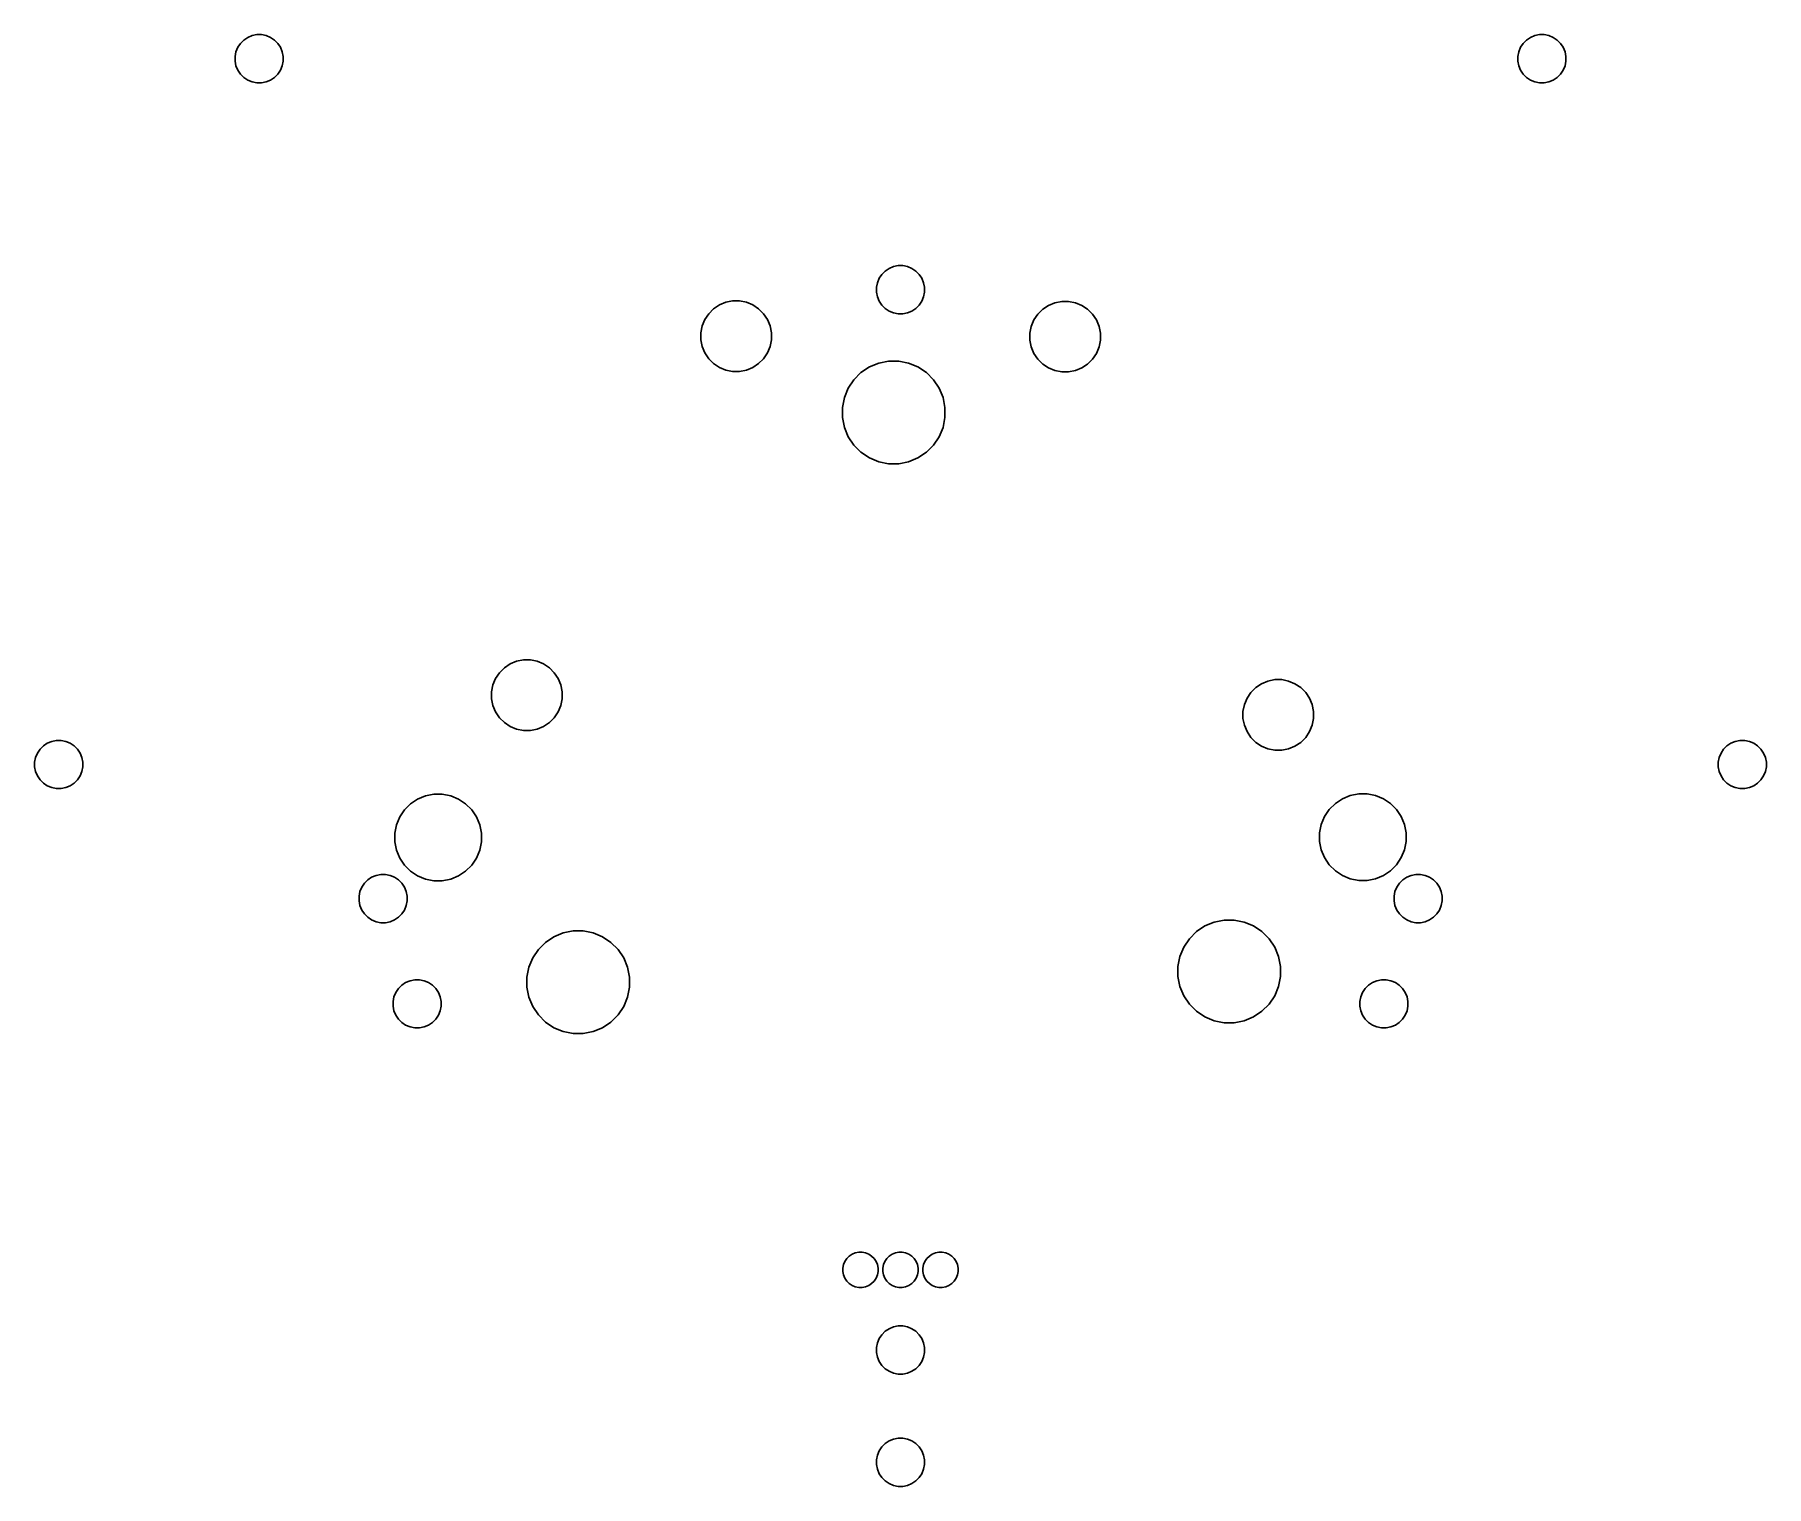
# Model space of a CAD drawing. Extents: x 93 to 201, y -138 to -47.
import ezdxf

# ---------------------------------------------------------------- set-up
doc = ezdxf.new("R2010")
doc.units = 0
doc.layers.add('BLACK', color=7, linetype='CONTINUOUS')

msp = doc.modelspace()

# ---------------------------------------------------------------- linework, layer by layer
at = {"layer": 'BLACK', "linetype": 'CONTINUOUS'}
for p, q in [((106.144, -47.5349), (106.389, -47.3707)), ((106.389, -47.3707), (106.662, -47.2576)), ((106.662, -47.2576), (106.952, -47.2)), ((106.952, -47.2), (107.248, -47.2)), ((107.248, -47.2), (107.538, -47.2576)), ((107.538, -47.2576), (107.811, -47.3707)), ((107.811, -47.3707), (108.056, -47.5349)), ((186.144, -47.5349), (186.389, -47.3707)), ((186.389, -47.3707), (186.662, -47.2576)), ((186.662, -47.2576), (186.952, -47.2)), ((186.952, -47.2), (187.248, -47.2)), ((187.248, -47.2), (187.538, -47.2576)), ((187.538, -47.2576), (187.811, -47.3707)), ((187.811, -47.3707), (188.056, -47.5349)), ((105.6, -48.5523), (105.658, -48.2625)), ((105.6, -48.8477), (105.6, -48.5523)), ((105.658, -48.2625), (105.771, -47.9895)), ((105.771, -47.9895), (105.935, -47.7438)), ((105.935, -47.7438), (106.144, -47.5349)), ((108.056, -47.5349), (108.265, -47.7438)), ((108.265, -47.7438), (108.429, -47.9895)), ((108.429, -47.9895), (108.542, -48.2625)), ((108.542, -48.2625), (108.6, -48.5523)), ((108.6, -48.5523), (108.6, -48.8477)), ((185.6, -48.5523), (185.658, -48.2625)), ((185.6, -48.8477), (185.6, -48.5523)), ((185.658, -48.2625), (185.771, -47.9895)), ((185.771, -47.9895), (185.935, -47.7438)), ((185.935, -47.7438), (186.144, -47.5349)), ((188.056, -47.5349), (188.265, -47.7438)), ((188.265, -47.7438), (188.429, -47.9895)), ((188.429, -47.9895), (188.542, -48.2625)), ((188.542, -48.2625), (188.6, -48.5523)), ((188.6, -48.5523), (188.6, -48.8477)), ((105.658, -49.1375), (105.6, -48.8477)), ((105.771, -49.4105), (105.658, -49.1375)), ((105.935, -49.6562), (105.771, -49.4105)), ((106.144, -49.8651), (105.935, -49.6562)), ((108.265, -49.6562), (108.056, -49.8651)), ((108.429, -49.4105), (108.265, -49.6562)), ((108.542, -49.1375), (108.429, -49.4105)), ((108.6, -48.8477), (108.542, -49.1375)), ((185.658, -49.1375), (185.6, -48.8477)), ((185.771, -49.4105), (185.658, -49.1375)), ((185.935, -49.6562), (185.771, -49.4105)), ((186.144, -49.8651), (185.935, -49.6562)), ((188.265, -49.6562), (188.056, -49.8651)), ((188.429, -49.4105), (188.265, -49.6562)), ((188.542, -49.1375), (188.429, -49.4105)), ((188.6, -48.8477), (188.542, -49.1375)), ((106.389, -50.0293), (106.144, -49.8651)), ((106.662, -50.1424), (106.389, -50.0293)), ((106.952, -50.2), (106.662, -50.1424)), ((107.248, -50.2), (106.952, -50.2)), ((107.538, -50.1424), (107.248, -50.2)), ((107.811, -50.0293), (107.538, -50.1424)), ((108.056, -49.8651), (107.811, -50.0293)), ((186.389, -50.0293), (186.144, -49.8651)), ((186.662, -50.1424), (186.389, -50.0293)), ((186.952, -50.2), (186.662, -50.1424)), ((187.248, -50.2), (186.952, -50.2)), ((187.538, -50.1424), (187.248, -50.2)), ((187.811, -50.0293), (187.538, -50.1424)), ((188.056, -49.8651), (187.811, -50.0293)), ((145.658, -62.6625), (145.771, -62.3895)), ((145.771, -62.3895), (145.935, -62.1438)), ((145.935, -62.1438), (146.144, -61.9349)), ((146.144, -61.9349), (146.389, -61.7707)), ((146.389, -61.7707), (146.662, -61.6576)), ((146.662, -61.6576), (146.952, -61.6)), ((146.952, -61.6), (147.248, -61.6)), ((147.248, -61.6), (147.538, -61.6576)), ((147.538, -61.6576), (147.811, -61.7707)), ((147.811, -61.7707), (148.056, -61.9349)), ((148.056, -61.9349), (148.265, -62.1438)), ((148.265, -62.1438), (148.429, -62.3895)), ((148.429, -62.3895), (148.542, -62.6625)), ((145.6, -62.9523), (145.658, -62.6625)), ((145.6, -63.2477), (145.6, -62.9523)), ((145.658, -63.5375), (145.6, -63.2477)), ((145.771, -63.8105), (145.658, -63.5375)), ((148.542, -63.5375), (148.429, -63.8105)), ((148.542, -62.6625), (148.6, -62.9523)), ((148.6, -63.2477), (148.542, -63.5375)), ((148.6, -62.9523), (148.6, -63.2477)), ((134.9, -64.9579), (135.141, -64.5976)), ((135.141, -64.5976), (135.448, -64.2911)), ((135.448, -64.2911), (135.808, -64.0504)), ((135.808, -64.0504), (136.208, -63.8845)), ((136.208, -63.8845), (136.633, -63.8)), ((136.633, -63.8), (137.067, -63.8)), ((137.067, -63.8), (137.492, -63.8845)), ((137.492, -63.8845), (137.892, -64.0504)), ((137.892, -64.0504), (138.252, -64.2911)), ((138.252, -64.2911), (138.559, -64.5976)), ((138.559, -64.5976), (138.8, -64.9579)), ((145.935, -64.0562), (145.771, -63.8105)), ((146.144, -64.2651), (145.935, -64.0562)), ((146.389, -64.4293), (146.144, -64.2651)), ((146.662, -64.5424), (146.389, -64.4293)), ((146.952, -64.6), (146.662, -64.5424)), ((147.248, -64.6), (146.952, -64.6)), ((147.538, -64.5424), (147.248, -64.6)), ((147.811, -64.4293), (147.538, -64.5424)), ((148.056, -64.2651), (147.811, -64.4293)), ((148.265, -64.0562), (148.056, -64.2651)), ((148.429, -63.8105), (148.265, -64.0562)), ((155.42, -64.9879), (155.661, -64.6276)), ((155.661, -64.6276), (155.968, -64.3211)), ((155.968, -64.3211), (156.328, -64.0804)), ((156.328, -64.0804), (156.728, -63.9145)), ((156.728, -63.9145), (157.153, -63.83)), ((157.153, -63.83), (157.587, -63.83)), ((157.587, -63.83), (158.012, -63.9145)), ((158.012, -63.9145), (158.412, -64.0804)), ((158.412, -64.0804), (158.772, -64.3211)), ((158.772, -64.3211), (159.079, -64.6276)), ((159.079, -64.6276), (159.32, -64.9879)), ((134.65, -65.7833), (134.735, -65.3583)), ((134.65, -66.2167), (134.65, -65.7833)), ((134.735, -65.3583), (134.9, -64.9579)), ((138.8, -64.9579), (138.965, -65.3583)), ((138.965, -65.3583), (139.05, -65.7833)), ((139.05, -65.7833), (139.05, -66.2167)), ((155.17, -65.8133), (155.255, -65.3883)), ((155.17, -66.2467), (155.17, -65.8133)), ((155.255, -65.3883), (155.42, -64.9879)), ((159.32, -64.9879), (159.485, -65.3883)), ((159.485, -65.3883), (159.57, -65.8133)), ((159.57, -65.8133), (159.57, -66.2467)), ((134.735, -66.6417), (134.65, -66.2167)), ((134.9, -67.0421), (134.735, -66.6417)), ((138.965, -66.6417), (138.8, -67.0421)), ((139.05, -66.2167), (138.965, -66.6417)), ((155.255, -66.6717), (155.17, -66.2467)), ((155.42, -67.0721), (155.255, -66.6717)), ((159.485, -66.6717), (159.32, -67.0721)), ((159.57, -66.2467), (159.485, -66.6717)), ((135.141, -67.4024), (134.9, -67.0421)), ((135.448, -67.7089), (135.141, -67.4024)), ((135.808, -67.9496), (135.448, -67.7089)), ((136.208, -68.1155), (135.808, -67.9496)), ((137.892, -67.9496), (137.492, -68.1155)), ((138.252, -67.7089), (137.892, -67.9496)), ((138.559, -67.4024), (138.252, -67.7089)), ((138.8, -67.0421), (138.559, -67.4024)), ((144.635, -68.2644), (145.159, -67.9142)), ((145.159, -67.9142), (145.742, -67.673)), ((145.742, -67.673), (146.36, -67.55)), ((146.36, -67.55), (146.99, -67.55)), ((146.99, -67.55), (147.608, -67.673)), ((147.608, -67.673), (148.191, -67.9142)), ((148.191, -67.9142), (148.715, -68.2644)), ((155.661, -67.4324), (155.42, -67.0721)), ((155.968, -67.7389), (155.661, -67.4324)), ((156.328, -67.9796), (155.968, -67.7389)), ((156.728, -68.1455), (156.328, -67.9796)), ((158.412, -67.9796), (158.012, -68.1455)), ((158.772, -67.7389), (158.412, -67.9796)), ((159.079, -67.4324), (158.772, -67.7389)), ((159.32, -67.0721), (159.079, -67.4324)), ((136.633, -68.2), (136.208, -68.1155)), ((137.067, -68.2), (136.633, -68.2)), ((137.492, -68.1155), (137.067, -68.2)), ((143.839, -69.2342), (144.189, -68.7101)), ((144.189, -68.7101), (144.635, -68.2644)), ((148.715, -68.2644), (149.161, -68.7101)), ((149.161, -68.7101), (149.511, -69.2342)), ((157.153, -68.23), (156.728, -68.1455)), ((157.587, -68.23), (157.153, -68.23)), ((158.012, -68.1455), (157.587, -68.23)), ((143.475, -70.4348), (143.598, -69.8166)), ((143.598, -69.8166), (143.839, -69.2342)), ((149.511, -69.2342), (149.752, -69.8166)), ((149.752, -69.8166), (149.875, -70.4348)), ((143.475, -71.0652), (143.475, -70.4348)), ((143.598, -71.6834), (143.475, -71.0652)), ((149.875, -71.0652), (149.752, -71.6834)), ((149.875, -70.4348), (149.875, -71.0652)), ((143.839, -72.2658), (143.598, -71.6834)), ((144.189, -72.7899), (143.839, -72.2658)), ((149.511, -72.2658), (149.161, -72.7899)), ((149.752, -71.6834), (149.511, -72.2658)), ((144.635, -73.2356), (144.189, -72.7899)), ((145.159, -73.5858), (144.635, -73.2356)), ((148.715, -73.2356), (148.191, -73.5858)), ((149.161, -72.7899), (148.715, -73.2356)), ((145.742, -73.827), (145.159, -73.5858)), ((146.36, -73.95), (145.742, -73.827)), ((146.99, -73.95), (146.36, -73.95)), ((147.608, -73.827), (146.99, -73.95)), ((148.191, -73.5858), (147.608, -73.827)), ((122.758, -86.4304), (123.158, -86.2645)), ((123.158, -86.2645), (123.583, -86.18)), ((123.583, -86.18), (124.017, -86.18)), ((124.017, -86.18), (124.442, -86.2645)), ((124.442, -86.2645), (124.842, -86.4304)), ((121.685, -87.7383), (121.85, -87.3379)), ((121.85, -87.3379), (122.091, -86.9776)), ((122.091, -86.9776), (122.398, -86.6711)), ((122.398, -86.6711), (122.758, -86.4304)), ((124.842, -86.4304), (125.202, -86.6711)), ((125.202, -86.6711), (125.509, -86.9776)), ((125.509, -86.9776), (125.75, -87.3379)), ((125.75, -87.3379), (125.915, -87.7383)), ((170.018, -87.4945), (170.443, -87.41)), ((170.443, -87.41), (170.877, -87.41)), ((170.877, -87.41), (171.302, -87.4945)), ((121.6, -88.1633), (121.685, -87.7383)), ((121.6, -88.5967), (121.6, -88.1633)), ((125.915, -87.7383), (126, -88.1633)), ((126, -88.1633), (126, -88.5967)), ((168.71, -88.5679), (168.951, -88.2076)), ((168.951, -88.2076), (169.258, -87.9011)), ((169.258, -87.9011), (169.618, -87.6604)), ((169.618, -87.6604), (170.018, -87.4945)), ((171.302, -87.4945), (171.702, -87.6604)), ((171.702, -87.6604), (172.062, -87.9011)), ((172.062, -87.9011), (172.369, -88.2076)), ((172.369, -88.2076), (172.61, -88.5679)), ((121.685, -89.0217), (121.6, -88.5967)), ((121.85, -89.4221), (121.685, -89.0217)), ((122.091, -89.7824), (121.85, -89.4221)), ((125.75, -89.4221), (125.509, -89.7824)), ((125.915, -89.0217), (125.75, -89.4221)), ((126, -88.5967), (125.915, -89.0217)), ((168.46, -89.3933), (168.545, -88.9683)), ((168.46, -89.8267), (168.46, -89.3933)), ((168.545, -88.9683), (168.71, -88.5679)), ((172.61, -88.5679), (172.775, -88.9683)), ((172.775, -88.9683), (172.86, -89.3933)), ((172.86, -89.3933), (172.86, -89.8267)), ((122.398, -90.0889), (122.091, -89.7824)), ((122.758, -90.3296), (122.398, -90.0889)), ((123.158, -90.4955), (122.758, -90.3296)), ((123.583, -90.58), (123.158, -90.4955)), ((124.017, -90.58), (123.583, -90.58)), ((124.442, -90.4955), (124.017, -90.58)), ((124.842, -90.3296), (124.442, -90.4955)), ((125.202, -90.0889), (124.842, -90.3296)), ((125.509, -89.7824), (125.202, -90.0889)), ((168.545, -90.2517), (168.46, -89.8267)), ((168.71, -90.6521), (168.545, -90.2517)), ((168.951, -91.0124), (168.71, -90.6521)), ((172.61, -90.6521), (172.369, -91.0124)), ((172.775, -90.2517), (172.61, -90.6521)), ((172.86, -89.8267), (172.775, -90.2517)), ((93.2707, -91.9895), (93.4349, -91.7438)), ((93.4349, -91.7438), (93.6438, -91.5349)), ((93.6438, -91.5349), (93.8895, -91.3707)), ((93.8895, -91.3707), (94.1625, -91.2576)), ((94.1625, -91.2576), (94.4523, -91.2)), ((94.4523, -91.2), (94.7477, -91.2)), ((94.7477, -91.2), (95.0375, -91.2576)), ((95.0375, -91.2576), (95.3105, -91.3707)), ((95.3105, -91.3707), (95.5562, -91.5349)), ((95.5562, -91.5349), (95.7651, -91.7438)), ((95.7651, -91.7438), (95.9293, -91.9895)), ((169.258, -91.3189), (168.951, -91.0124)), ((169.618, -91.5596), (169.258, -91.3189)), ((170.018, -91.7255), (169.618, -91.5596)), ((170.443, -91.81), (170.018, -91.7255)), ((171.302, -91.7255), (170.877, -91.81)), ((171.702, -91.5596), (171.302, -91.7255)), ((172.062, -91.3189), (171.702, -91.5596)), ((172.369, -91.0124), (172.062, -91.3189)), ((198.271, -91.9895), (198.435, -91.7438)), ((198.435, -91.7438), (198.644, -91.5349)), ((198.644, -91.5349), (198.889, -91.3707)), ((198.889, -91.3707), (199.162, -91.2576)), ((199.162, -91.2576), (199.452, -91.2)), ((199.452, -91.2), (199.748, -91.2)), ((199.748, -91.2), (200.038, -91.2576)), ((200.038, -91.2576), (200.311, -91.3707)), ((200.311, -91.3707), (200.556, -91.5349)), ((200.556, -91.5349), (200.765, -91.7438)), ((200.765, -91.7438), (200.929, -91.9895)), ((93.1, -92.5523), (93.1576, -92.2625)), ((93.1, -92.8477), (93.1, -92.5523)), ((93.1576, -93.1375), (93.1, -92.8477)), ((93.1576, -92.2625), (93.2707, -91.9895)), ((95.9293, -91.9895), (96.0424, -92.2625)), ((96.0424, -92.2625), (96.1, -92.5523)), ((96.1, -92.8477), (96.0424, -93.1375)), ((96.1, -92.5523), (96.1, -92.8477)), ((170.877, -91.81), (170.443, -91.81)), ((198.1, -92.5523), (198.158, -92.2625)), ((198.1, -92.8477), (198.1, -92.5523)), ((198.158, -93.1375), (198.1, -92.8477)), ((198.158, -92.2625), (198.271, -91.9895)), ((200.929, -91.9895), (201.042, -92.2625)), ((201.042, -92.2625), (201.1, -92.5523)), ((201.1, -92.8477), (201.042, -93.1375)), ((201.1, -92.5523), (201.1, -92.8477)), ((93.2707, -93.4105), (93.1576, -93.1375)), ((93.4349, -93.6562), (93.2707, -93.4105)), ((93.6438, -93.8651), (93.4349, -93.6562)), ((93.8895, -94.0293), (93.6438, -93.8651)), ((95.5562, -93.8651), (95.3105, -94.0293)), ((95.7651, -93.6562), (95.5562, -93.8651)), ((95.9293, -93.4105), (95.7651, -93.6562)), ((96.0424, -93.1375), (95.9293, -93.4105)), ((198.271, -93.4105), (198.158, -93.1375)), ((198.435, -93.6562), (198.271, -93.4105)), ((198.644, -93.8651), (198.435, -93.6562)), ((198.889, -94.0293), (198.644, -93.8651)), ((200.556, -93.8651), (200.311, -94.0293)), ((200.765, -93.6562), (200.556, -93.8651)), ((200.929, -93.4105), (200.765, -93.6562)), ((201.042, -93.1375), (200.929, -93.4105)), ((94.1625, -94.1424), (93.8895, -94.0293)), ((94.4523, -94.2), (94.1625, -94.1424)), ((94.7477, -94.2), (94.4523, -94.2)), ((95.0375, -94.1424), (94.7477, -94.2)), ((95.3105, -94.0293), (95.0375, -94.1424)), ((116.539, -95.1528), (116.981, -94.8573)), ((116.981, -94.8573), (117.472, -94.6538)), ((117.472, -94.6538), (117.994, -94.55)), ((117.994, -94.55), (118.526, -94.55)), ((118.526, -94.55), (119.048, -94.6538)), ((119.048, -94.6538), (119.539, -94.8573)), ((119.539, -94.8573), (119.981, -95.1528)), ((174.219, -95.1278), (174.661, -94.8323)), ((174.661, -94.8323), (175.152, -94.6288)), ((175.152, -94.6288), (175.674, -94.525)), ((175.674, -94.525), (176.206, -94.525)), ((176.206, -94.525), (176.728, -94.6288)), ((176.728, -94.6288), (177.219, -94.8323)), ((177.219, -94.8323), (177.661, -95.1278)), ((199.162, -94.1424), (198.889, -94.0293)), ((199.452, -94.2), (199.162, -94.1424)), ((199.748, -94.2), (199.452, -94.2)), ((200.038, -94.1424), (199.748, -94.2)), ((200.311, -94.0293), (200.038, -94.1424)), ((115.664, -96.4624), (115.867, -95.9711)), ((115.867, -95.9711), (116.163, -95.5288)), ((116.163, -95.5288), (116.539, -95.1528)), ((119.981, -95.1528), (120.357, -95.5288)), ((120.357, -95.5288), (120.653, -95.9711)), ((120.653, -95.9711), (120.856, -96.4624)), ((173.344, -96.4374), (173.547, -95.9461)), ((173.547, -95.9461), (173.843, -95.5038)), ((173.843, -95.5038), (174.219, -95.1278)), ((177.661, -95.1278), (178.037, -95.5038)), ((178.037, -95.5038), (178.333, -95.9461)), ((178.333, -95.9461), (178.536, -96.4374)), ((115.56, -96.9841), (115.664, -96.4624)), ((115.56, -97.5159), (115.56, -96.9841)), ((120.856, -96.4624), (120.96, -96.9841)), ((120.96, -96.9841), (120.96, -97.5159)), ((173.24, -96.9591), (173.344, -96.4374)), ((173.24, -97.4909), (173.24, -96.9591)), ((178.536, -96.4374), (178.64, -96.9591)), ((178.64, -96.9591), (178.64, -97.4909)), ((115.664, -98.0376), (115.56, -97.5159)), ((115.867, -98.5289), (115.664, -98.0376)), ((120.856, -98.0376), (120.653, -98.5289)), ((120.96, -97.5159), (120.856, -98.0376)), ((173.344, -98.0126), (173.24, -97.4909)), ((173.547, -98.5039), (173.344, -98.0126)), ((178.536, -98.0126), (178.333, -98.5039)), ((178.64, -97.4909), (178.536, -98.0126)), ((116.163, -98.9711), (115.867, -98.5289)), ((116.539, -99.3472), (116.163, -98.9711)), ((116.981, -99.6427), (116.539, -99.3472)), ((119.981, -99.3472), (119.539, -99.6427)), ((120.357, -98.9711), (119.981, -99.3472)), ((120.653, -98.5289), (120.357, -98.9711)), ((173.843, -98.9461), (173.547, -98.5039)), ((174.219, -99.3222), (173.843, -98.9461)), ((174.661, -99.6177), (174.219, -99.3222)), ((177.661, -99.3222), (177.219, -99.6177)), ((178.037, -98.9461), (177.661, -99.3222)), ((178.333, -98.5039), (178.037, -98.9461)), ((113.388, -100.622), (113.501, -100.349)), ((113.501, -100.349), (113.665, -100.104)), ((113.665, -100.104), (113.874, -99.8949)), ((113.874, -99.8949), (114.119, -99.7307)), ((114.119, -99.7307), (114.392, -99.6176)), ((114.392, -99.6176), (114.682, -99.56)), ((114.682, -99.56), (114.978, -99.56)), ((114.978, -99.56), (115.268, -99.6176)), ((115.268, -99.6176), (115.541, -99.7307)), ((115.541, -99.7307), (115.786, -99.8949)), ((115.786, -99.8949), (115.995, -100.104)), ((115.995, -100.104), (116.159, -100.349)), ((116.159, -100.349), (116.272, -100.622)), ((117.472, -99.8462), (116.981, -99.6427)), ((117.994, -99.95), (117.472, -99.8462)), ((118.526, -99.95), (117.994, -99.95)), ((119.048, -99.8462), (118.526, -99.95)), ((119.539, -99.6427), (119.048, -99.8462)), ((175.152, -99.8212), (174.661, -99.6177)), ((175.674, -99.925), (175.152, -99.8212)), ((176.206, -99.925), (175.674, -99.925)), ((176.728, -99.8212), (176.206, -99.925)), ((177.219, -99.6177), (176.728, -99.8212)), ((177.938, -100.622), (178.051, -100.349)), ((178.051, -100.349), (178.215, -100.104)), ((178.215, -100.104), (178.424, -99.8949)), ((178.424, -99.8949), (178.669, -99.7307)), ((178.669, -99.7307), (178.942, -99.6176)), ((178.942, -99.6176), (179.232, -99.56)), ((179.232, -99.56), (179.528, -99.56)), ((179.528, -99.56), (179.818, -99.6176)), ((179.818, -99.6176), (180.091, -99.7307)), ((180.091, -99.7307), (180.336, -99.8949)), ((180.336, -99.8949), (180.545, -100.104)), ((180.545, -100.104), (180.709, -100.349)), ((180.709, -100.349), (180.822, -100.622)), ((113.33, -100.912), (113.388, -100.622)), ((113.33, -101.208), (113.33, -100.912)), ((113.388, -101.498), (113.33, -101.208)), ((113.501, -101.771), (113.388, -101.498)), ((116.272, -101.498), (116.159, -101.771)), ((116.272, -100.622), (116.33, -100.912)), ((116.33, -101.208), (116.272, -101.498)), ((116.33, -100.912), (116.33, -101.208)), ((177.88, -100.912), (177.938, -100.622)), ((177.88, -101.208), (177.88, -100.912)), ((177.938, -101.498), (177.88, -101.208)), ((178.051, -101.771), (177.938, -101.498)), ((180.822, -101.498), (180.709, -101.771)), ((180.822, -100.622), (180.88, -100.912)), ((180.88, -101.208), (180.822, -101.498)), ((180.88, -100.912), (180.88, -101.208)), ((113.665, -102.016), (113.501, -101.771)), ((113.874, -102.225), (113.665, -102.016)), ((114.119, -102.389), (113.874, -102.225)), ((114.392, -102.502), (114.119, -102.389)), ((114.682, -102.56), (114.392, -102.502)), ((114.978, -102.56), (114.682, -102.56)), ((115.268, -102.502), (114.978, -102.56)), ((115.541, -102.389), (115.268, -102.502)), ((115.786, -102.225), (115.541, -102.389)), ((115.995, -102.016), (115.786, -102.225)), ((116.159, -101.771), (115.995, -102.016)), ((166.084, -102.764), (166.667, -102.523)), ((166.667, -102.523), (167.285, -102.4)), ((167.285, -102.4), (167.915, -102.4)), ((167.915, -102.4), (168.533, -102.523)), ((168.533, -102.523), (169.116, -102.764)), ((178.215, -102.016), (178.051, -101.771)), ((178.424, -102.225), (178.215, -102.016)), ((178.669, -102.389), (178.424, -102.225)), ((178.942, -102.502), (178.669, -102.389)), ((179.232, -102.56), (178.942, -102.502)), ((179.528, -102.56), (179.232, -102.56)), ((179.818, -102.502), (179.528, -102.56)), ((180.091, -102.389), (179.818, -102.502)), ((180.336, -102.225), (180.091, -102.389)), ((180.545, -102.016), (180.336, -102.225)), ((180.709, -101.771), (180.545, -102.016)), ((124.96, -103.789), (125.484, -103.439)), ((125.484, -103.439), (126.067, -103.198)), ((126.067, -103.198), (126.685, -103.075)), ((126.685, -103.075), (127.315, -103.075)), ((127.315, -103.075), (127.933, -103.198)), ((127.933, -103.198), (128.516, -103.439)), ((128.516, -103.439), (129.04, -103.789)), ((164.764, -104.084), (165.114, -103.56)), ((165.114, -103.56), (165.56, -103.114)), ((165.56, -103.114), (166.084, -102.764)), ((169.116, -102.764), (169.64, -103.114)), ((169.64, -103.114), (170.086, -103.56)), ((170.086, -103.56), (170.436, -104.084)), ((123.923, -105.342), (124.164, -104.759)), ((124.164, -104.759), (124.514, -104.235)), ((124.514, -104.235), (124.96, -103.789)), ((129.04, -103.789), (129.486, -104.235)), ((129.486, -104.235), (129.836, -104.759)), ((129.836, -104.759), (130.077, -105.342)), ((164.4, -105.285), (164.523, -104.667)), ((164.523, -104.667), (164.764, -104.084)), ((170.436, -104.084), (170.677, -104.667)), ((170.677, -104.667), (170.8, -105.285)), ((123.8, -105.96), (123.923, -105.342)), ((130.077, -105.342), (130.2, -105.96)), ((164.4, -105.915), (164.4, -105.285)), ((170.8, -105.285), (170.8, -105.915)), ((115.508, -107.182), (115.621, -106.909)), ((115.621, -106.909), (115.785, -106.664)), ((115.785, -106.664), (115.994, -106.455)), ((115.994, -106.455), (116.239, -106.291)), ((116.239, -106.291), (116.512, -106.178)), ((116.512, -106.178), (116.802, -106.12)), ((116.802, -106.12), (117.098, -106.12)), ((117.098, -106.12), (117.388, -106.178)), ((117.388, -106.178), (117.661, -106.291)), ((117.661, -106.291), (117.906, -106.455)), ((117.906, -106.455), (118.115, -106.664)), ((118.115, -106.664), (118.279, -106.909)), ((118.279, -106.909), (118.392, -107.182)), ((123.8, -106.59), (123.8, -105.96)), ((123.923, -107.208), (123.8, -106.59)), ((130.2, -106.59), (130.077, -107.208)), ((130.2, -105.96), (130.2, -106.59)), ((164.523, -106.533), (164.4, -105.915)), ((164.764, -107.116), (164.523, -106.533)), ((170.677, -106.533), (170.436, -107.116)), ((170.8, -105.915), (170.677, -106.533)), ((175.808, -107.182), (175.921, -106.909)), ((175.921, -106.909), (176.085, -106.664)), ((176.085, -106.664), (176.294, -106.455)), ((176.294, -106.455), (176.539, -106.291)), ((176.539, -106.291), (176.812, -106.178)), ((176.812, -106.178), (177.102, -106.12)), ((177.102, -106.12), (177.398, -106.12)), ((177.398, -106.12), (177.688, -106.178)), ((177.688, -106.178), (177.961, -106.291)), ((177.961, -106.291), (178.206, -106.455)), ((178.206, -106.455), (178.415, -106.664)), ((178.415, -106.664), (178.579, -106.909)), ((178.579, -106.909), (178.692, -107.182)), ((115.45, -107.472), (115.508, -107.182)), ((115.45, -107.768), (115.45, -107.472)), ((115.508, -108.058), (115.45, -107.768)), ((118.392, -107.182), (118.45, -107.472)), ((118.45, -107.768), (118.392, -108.058)), ((118.45, -107.472), (118.45, -107.768)), ((124.164, -107.791), (123.923, -107.208)), ((124.514, -108.315), (124.164, -107.791)), ((129.836, -107.791), (129.486, -108.315)), ((130.077, -107.208), (129.836, -107.791)), ((165.114, -107.64), (164.764, -107.116)), ((165.56, -108.086), (165.114, -107.64)), ((170.086, -107.64), (169.64, -108.086)), ((170.436, -107.116), (170.086, -107.64)), ((175.75, -107.472), (175.808, -107.182)), ((175.75, -107.768), (175.75, -107.472)), ((175.808, -108.058), (175.75, -107.768)), ((178.692, -107.182), (178.75, -107.472)), ((178.75, -107.768), (178.692, -108.058)), ((178.75, -107.472), (178.75, -107.768)), ((115.621, -108.331), (115.508, -108.058)), ((115.785, -108.576), (115.621, -108.331)), ((115.994, -108.785), (115.785, -108.576)), ((116.239, -108.949), (115.994, -108.785)), ((116.512, -109.062), (116.239, -108.949)), ((116.802, -109.12), (116.512, -109.062)), ((117.388, -109.062), (117.098, -109.12)), ((117.661, -108.949), (117.388, -109.062)), ((117.906, -108.785), (117.661, -108.949)), ((118.115, -108.576), (117.906, -108.785)), ((118.279, -108.331), (118.115, -108.576)), ((118.392, -108.058), (118.279, -108.331)), ((124.96, -108.761), (124.514, -108.315)), ((125.484, -109.111), (124.96, -108.761)), ((129.04, -108.761), (128.516, -109.111)), ((129.486, -108.315), (129.04, -108.761)), ((166.084, -108.436), (165.56, -108.086)), ((166.667, -108.677), (166.084, -108.436)), ((167.285, -108.8), (166.667, -108.677)), ((167.915, -108.8), (167.285, -108.8)), ((168.533, -108.677), (167.915, -108.8)), ((169.116, -108.436), (168.533, -108.677)), ((169.64, -108.086), (169.116, -108.436)), ((175.921, -108.331), (175.808, -108.058)), ((176.085, -108.576), (175.921, -108.331)), ((176.294, -108.785), (176.085, -108.576)), ((176.539, -108.949), (176.294, -108.785)), ((176.812, -109.062), (176.539, -108.949)), ((177.102, -109.12), (176.812, -109.062)), ((177.688, -109.062), (177.398, -109.12)), ((177.961, -108.949), (177.688, -109.062)), ((178.206, -108.785), (177.961, -108.949)), ((178.415, -108.576), (178.206, -108.785)), ((178.579, -108.331), (178.415, -108.576)), ((178.692, -108.058), (178.579, -108.331)), ((117.098, -109.12), (116.802, -109.12)), ((126.067, -109.352), (125.484, -109.111)), ((126.685, -109.475), (126.067, -109.352)), ((127.315, -109.475), (126.685, -109.475)), ((127.933, -109.352), (127.315, -109.475)), ((128.516, -109.111), (127.933, -109.352)), ((177.398, -109.12), (177.102, -109.12)), ((144.279, -123.142), (144.492, -123.1)), ((144.492, -123.1), (144.708, -123.1)), ((144.708, -123.1), (144.921, -123.142)), ((146.779, -123.142), (146.992, -123.1)), ((146.992, -123.1), (147.208, -123.1)), ((147.208, -123.1), (147.421, -123.142)), ((149.279, -123.142), (149.492, -123.1)), ((149.492, -123.1), (149.708, -123.1)), ((149.708, -123.1), (149.921, -123.142)), ((143.5, -124.092), (143.542, -123.879)), ((143.5, -124.308), (143.5, -124.092)), ((143.542, -123.879), (143.625, -123.679)), ((143.625, -123.679), (143.746, -123.499)), ((143.746, -123.499), (143.899, -123.346)), ((143.899, -123.346), (144.079, -123.225)), ((144.079, -123.225), (144.279, -123.142)), ((144.921, -123.142), (145.121, -123.225)), ((145.121, -123.225), (145.301, -123.346)), ((145.301, -123.346), (145.454, -123.499)), ((145.454, -123.499), (145.575, -123.679)), ((145.575, -123.679), (145.658, -123.879)), ((145.658, -123.879), (145.7, -124.092)), ((145.7, -124.092), (145.7, -124.308)), ((146, -124.092), (146.042, -123.879)), ((146, -124.308), (146, -124.092)), ((146.042, -123.879), (146.125, -123.679)), ((146.125, -123.679), (146.246, -123.499)), ((146.246, -123.499), (146.399, -123.346)), ((146.399, -123.346), (146.579, -123.225)), ((146.579, -123.225), (146.779, -123.142)), ((147.421, -123.142), (147.621, -123.225)), ((147.621, -123.225), (147.801, -123.346)), ((147.801, -123.346), (147.954, -123.499)), ((147.954, -123.499), (148.075, -123.679)), ((148.075, -123.679), (148.158, -123.879)), ((148.158, -123.879), (148.2, -124.092)), ((148.2, -124.092), (148.2, -124.308)), ((148.5, -124.092), (148.542, -123.879)), ((148.5, -124.308), (148.5, -124.092)), ((148.542, -123.879), (148.625, -123.679)), ((148.625, -123.679), (148.746, -123.499)), ((148.746, -123.499), (148.899, -123.346)), ((148.899, -123.346), (149.079, -123.225)), ((149.079, -123.225), (149.279, -123.142)), ((149.921, -123.142), (150.121, -123.225)), ((150.121, -123.225), (150.301, -123.346)), ((150.301, -123.346), (150.454, -123.499)), ((150.454, -123.499), (150.575, -123.679)), ((150.575, -123.679), (150.658, -123.879)), ((150.658, -123.879), (150.7, -124.092)), ((150.7, -124.092), (150.7, -124.308)), ((143.542, -124.521), (143.5, -124.308)), ((143.625, -124.721), (143.542, -124.521)), ((143.746, -124.901), (143.625, -124.721)), ((143.899, -125.054), (143.746, -124.901)), ((144.079, -125.175), (143.899, -125.054)), ((144.279, -125.258), (144.079, -125.175)), ((144.492, -125.3), (144.279, -125.258)), ((144.921, -125.258), (144.708, -125.3)), ((145.121, -125.175), (144.921, -125.258)), ((145.301, -125.054), (145.121, -125.175)), ((145.454, -124.901), (145.301, -125.054)), ((145.575, -124.721), (145.454, -124.901)), ((145.658, -124.521), (145.575, -124.721)), ((145.7, -124.308), (145.658, -124.521)), ((146.042, -124.521), (146, -124.308)), ((146.125, -124.721), (146.042, -124.521)), ((146.246, -124.901), (146.125, -124.721)), ((146.399, -125.054), (146.246, -124.901)), ((146.579, -125.175), (146.399, -125.054)), ((146.779, -125.258), (146.579, -125.175)), ((146.992, -125.3), (146.779, -125.258)), ((147.421, -125.258), (147.208, -125.3)), ((147.621, -125.175), (147.421, -125.258)), ((147.801, -125.054), (147.621, -125.175)), ((147.954, -124.901), (147.801, -125.054)), ((148.075, -124.721), (147.954, -124.901)), ((148.158, -124.521), (148.075, -124.721)), ((148.2, -124.308), (148.158, -124.521)), ((148.542, -124.521), (148.5, -124.308)), ((148.625, -124.721), (148.542, -124.521)), ((148.746, -124.901), (148.625, -124.721)), ((148.899, -125.054), (148.746, -124.901)), ((149.079, -125.175), (148.899, -125.054)), ((149.279, -125.258), (149.079, -125.175)), ((149.492, -125.3), (149.279, -125.258)), ((149.921, -125.258), (149.708, -125.3)), ((150.121, -125.175), (149.921, -125.258)), ((150.301, -125.054), (150.121, -125.175)), ((150.454, -124.901), (150.301, -125.054)), ((150.575, -124.721), (150.454, -124.901)), ((150.658, -124.521), (150.575, -124.721)), ((150.7, -124.308), (150.658, -124.521)), ((144.708, -125.3), (144.492, -125.3)), ((147.208, -125.3), (146.992, -125.3)), ((149.708, -125.3), (149.492, -125.3)), ((145.658, -128.762), (145.771, -128.489)), ((145.771, -128.489), (145.935, -128.244)), ((145.935, -128.244), (146.144, -128.035)), ((146.144, -128.035), (146.389, -127.871)), ((146.389, -127.871), (146.662, -127.758)), ((146.662, -127.758), (146.952, -127.7)), ((146.952, -127.7), (147.248, -127.7)), ((147.248, -127.7), (147.538, -127.758)), ((147.538, -127.758), (147.811, -127.871)), ((147.811, -127.871), (148.056, -128.035)), ((148.056, -128.035), (148.265, -128.244)), ((148.265, -128.244), (148.429, -128.489)), ((148.429, -128.489), (148.542, -128.762)), ((145.6, -129.052), (145.658, -128.762)), ((145.6, -129.348), (145.6, -129.052)), ((145.658, -129.638), (145.6, -129.348)), ((148.542, -128.762), (148.6, -129.052)), ((148.6, -129.348), (148.542, -129.638)), ((148.6, -129.052), (148.6, -129.348)), ((145.771, -129.911), (145.658, -129.638)), ((145.935, -130.156), (145.771, -129.911)), ((146.144, -130.365), (145.935, -130.156)), ((146.389, -130.529), (146.144, -130.365)), ((146.662, -130.642), (146.389, -130.529)), ((146.952, -130.7), (146.662, -130.642)), ((147.538, -130.642), (147.248, -130.7)), ((147.811, -130.529), (147.538, -130.642)), ((148.056, -130.365), (147.811, -130.529)), ((148.265, -130.156), (148.056, -130.365)), ((148.429, -129.911), (148.265, -130.156)), ((148.542, -129.638), (148.429, -129.911)), ((147.248, -130.7), (146.952, -130.7)), ((146.144, -135.035), (146.389, -134.871)), ((146.389, -134.871), (146.662, -134.758)), ((146.662, -134.758), (146.952, -134.7)), ((146.952, -134.7), (147.248, -134.7)), ((147.248, -134.7), (147.538, -134.758)), ((147.538, -134.758), (147.811, -134.871)), ((147.811, -134.871), (148.056, -135.035)), ((145.6, -136.052), (145.658, -135.762)), ((145.6, -136.348), (145.6, -136.052)), ((145.658, -135.762), (145.771, -135.489)), ((145.771, -135.489), (145.935, -135.244)), ((145.935, -135.244), (146.144, -135.035)), ((148.056, -135.035), (148.265, -135.244)), ((148.265, -135.244), (148.429, -135.489)), ((148.429, -135.489), (148.542, -135.762)), ((148.542, -135.762), (148.6, -136.052)), ((148.6, -136.052), (148.6, -136.348)), ((145.658, -136.638), (145.6, -136.348)), ((145.771, -136.911), (145.658, -136.638)), ((145.935, -137.156), (145.771, -136.911)), ((146.144, -137.365), (145.935, -137.156)), ((148.265, -137.156), (148.056, -137.365)), ((148.429, -136.911), (148.265, -137.156)), ((148.542, -136.638), (148.429, -136.911)), ((148.6, -136.348), (148.542, -136.638)), ((146.389, -137.529), (146.144, -137.365)), ((146.662, -137.642), (146.389, -137.529)), ((146.952, -137.7), (146.662, -137.642)), ((147.248, -137.7), (146.952, -137.7)), ((147.538, -137.642), (147.248, -137.7)), ((147.811, -137.529), (147.538, -137.642)), ((148.056, -137.365), (147.811, -137.529))]:
    msp.add_line(p, q, dxfattribs=at)

doc.saveas('drawing.dxf')
